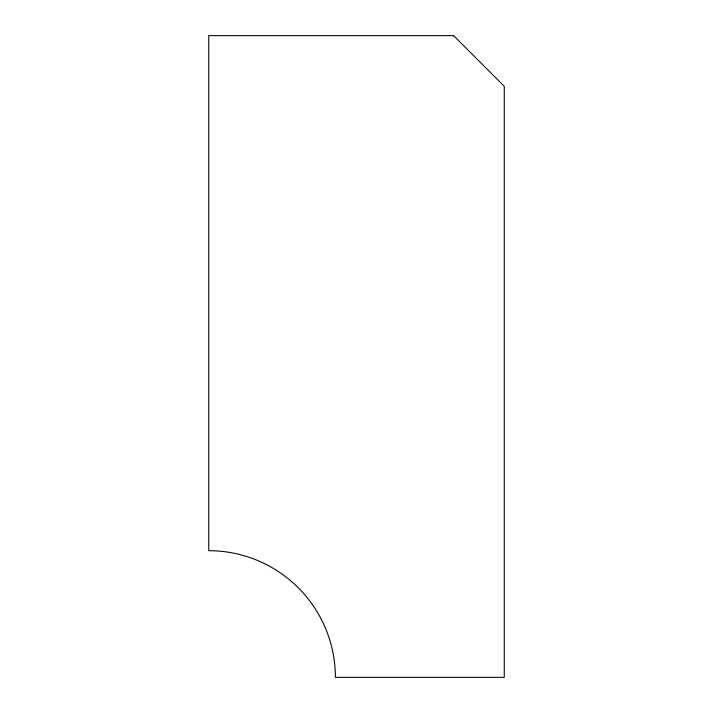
<?xml version="1.0" encoding="UTF-8"?>
<svg xmlns="http://www.w3.org/2000/svg" width="713" height="713" viewBox="0 0 713 713"><rect width="100%" height="100%" fill="white"/><g stroke="black" fill="none" stroke-linecap="round" stroke-linejoin="round"><path stroke-width="1.07" d="M453.602 35.65L208.74 35.65L208.74 550.694A126.656 126.656 0 0 1 335.395 677.35L504.26 677.35L504.26 86.309L453.602 35.65"/></g></svg>
